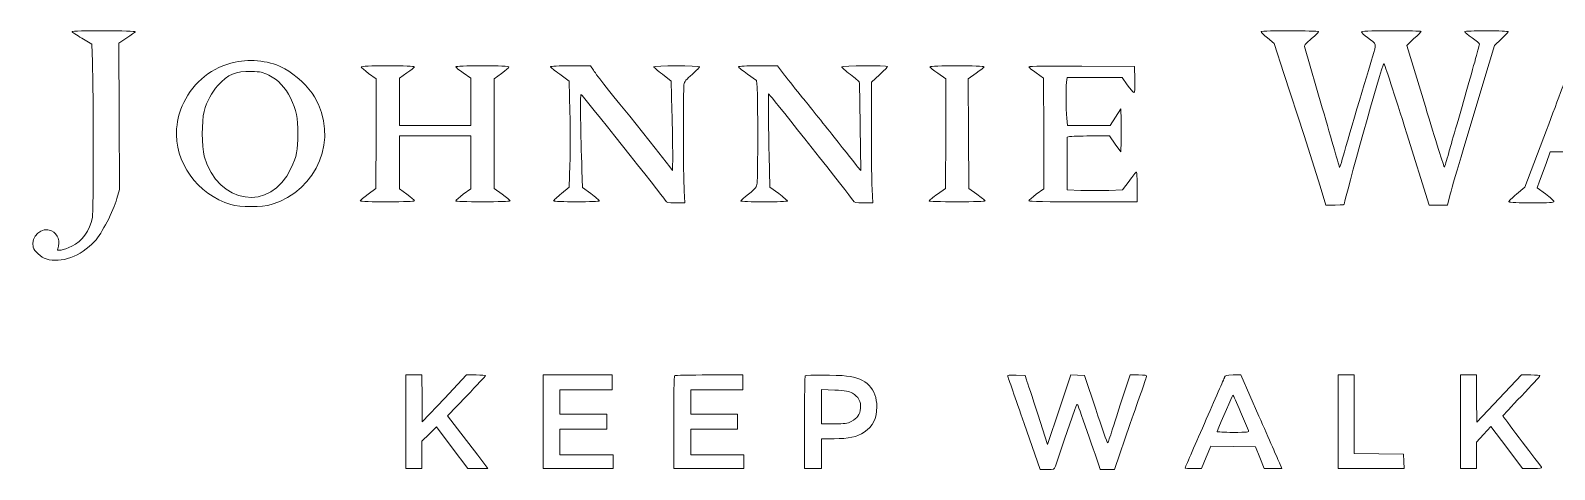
# Model space of a CAD drawing. Header units: millimetres. Extents: x -1 to 613, y -451 to 0.
# Drawn here: x -0.6 to 404, y -448.2 to -331.5 of the extents above; entities that cross this region are included whole.
import ezdxf

# ---------------------------------------------------------------- set-up
doc = ezdxf.new("R2010")
doc.units = ezdxf.units.MM
doc.layers.get('0').update_dxf_attribs({"color": 178, "lineweight": 15, "true_color": 0x000000})

msp = doc.modelspace()

# ---------------------------------------------------------------- linework, layer by layer
for p, q in [((13.07, -333.61), (15.66, -335.2)), ((15.66, -335.2), (15.83, -339.82)), ((22.83, -334.86), (24.98, -333.47)), ((22.92, -354.33), (22.83, -334.86)), ((327.8, -333.5), (329.61, -334.97)), ((329.61, -334.97), (332.18, -342.96)), ((342.34, -352.07), (337.65, -335.79)), ((364.8, -335.48), (366.69, -333.7)), ((369.71, -351.73), (364.8, -335.48)), ((385.23, -344.93), (388.03, -335.53)), ((388.03, -335.53), (389.86, -333.81)), ((89.18, -342.93), (91.16, -344.37)), ((97.37, -344.17), (99.34, -342.82)), ((114.3, -342.82), (116.28, -344.17)), ((122.48, -344.37), (124.46, -342.93)), ((139.93, -343.18), (142.44, -344.99)), ((148.08, -340.92), (142.78, -340.92)), ((148.87, -342.11), (148.08, -340.92)), ((167.16, -343.18), (169.53, -344.99)), ((189.77, -343.15), (192.11, -344.85)), ((197.75, -340.92), (192.56, -340.92)), ((199.62, -343.38), (197.75, -340.92)), ((222.65, -345.3), (224.79, -343.32)), ((240.31, -342.9), (242.43, -344.4)), ((248.36, -344.34), (250.47, -342.87)), ((266.42, -342.82), (268.37, -344.17)), ((292.52, -341.07), (278.5, -340.98)), ((292.61, -344.51), (292.52, -341.07)), ((332.18, -342.96), (337.54, -359.41)), ((91.16, -344.37), (91.16, -358.93)), ((97.37, -350.44), (97.37, -344.17)), ((116.28, -344.17), (116.28, -350.44)), ((122.48, -358.96), (122.48, -344.37)), ((142.44, -344.99), (142.61, -353.14)), ((169.53, -344.99), (169.7, -352.78)), ((192.11, -344.85), (192.31, -346.6)), ((222.65, -357.77), (222.65, -345.3)), ((242.43, -344.4), (242.37, -358.96)), ((248.41, -358.93), (248.36, -344.34)), ((268.37, -344.17), (268.39, -358.87)), ((274.49, -344.65), (274.66, -344.03)), ((274.66, -344.03), (281.94, -344.03)), ((281.94, -344.03), (289.19, -344.03)), ((289.19, -344.03), (290.58, -346)), ((379.79, -363.22), (385.23, -344.93)), ((97.37, -356.73), (97.37, -350.44)), ((116.28, -350.44), (116.28, -356.73)), ((195.3, -352.24), (195.3, -348.4)), ((195.3, -348.4), (195.98, -349.11)), ((23, -373.8), (22.92, -354.33)), ((165.27, -362.8), (158.5, -354.33)), ((274.69, -356.73), (274.52, -354.81)), ((287.44, -354.56), (286.03, -356.73)), ((288.85, -352.38), (287.44, -354.56)), ((288.94, -355.26), (288.85, -352.38)), ((288.94, -360.99), (288.94, -355.26)), ((91.16, -358.93), (91.13, -373.52)), ((106.82, -356.73), (97.37, -356.73)), ((97.37, -366.58), (97.37, -359.55)), ((97.37, -359.55), (106.82, -359.55)), ((116.28, -356.73), (106.82, -356.73)), ((106.82, -359.55), (116.28, -359.55)), ((116.28, -359.55), (116.28, -366.58)), ((122.48, -373.55), (122.48, -358.96)), ((219.68, -357.15), (219.82, -368.72)), ((242.37, -358.96), (242.29, -373.49)), ((248.5, -373.49), (248.41, -358.93)), ((268.39, -358.87), (268.39, -373.61)), ((274.6, -359.89), (275.25, -359.72)), ((274.6, -366.89), (274.6, -359.89)), ((280.36, -356.73), (274.69, -356.73)), ((286.03, -356.73), (280.36, -356.73)), ((280.87, -359.55), (285.89, -359.55)), ((285.89, -359.55), (287.36, -361.7)), ((337.54, -359.41), (341.8, -372.87)), ((364.8, -358.99), (370.7, -377.9)), ((401.86, -357.97), (396.1, -373.18)), ((169.11, -367.74), (165.27, -362.8)), ((287.36, -361.7), (288.85, -363.81)), ((288.85, -363.81), (288.94, -360.99)), ((401.77, -366.83), (402.87, -363.78)), ((402.87, -363.78), (409.67, -363.78)), ((97.37, -373.61), (97.37, -366.58)), ((116.28, -366.58), (116.28, -373.61)), ((142.61, -367.2), (142.44, -373.13)), ((169.87, -368.72), (169.11, -367.74)), ((169.9, -364.63), (169.87, -368.72)), ((195.66, -373.15), (195.5, -364.6)), ((219.82, -368.72), (219, -367.74)), ((274.6, -373.89), (274.6, -366.89)), ((400.05, -371.57), (401.77, -366.83)), ((145.97, -373.24), (145.8, -368.72)), ((291.06, -371.52), (289.33, -373.89)), ((399.4, -373.32), (400.05, -371.57)), ((22.35, -376.17), (23, -373.8)), ((91.13, -373.52), (89.04, -375.05)), ((99.34, -375.05), (97.37, -373.61)), ((116.28, -373.61), (114.3, -375.05)), ((124.6, -375.05), (122.48, -373.55)), ((142.44, -373.13), (140.35, -374.85)), ((148.19, -374.88), (145.97, -373.24)), ((173.14, -377.33), (172.95, -374.17)), ((198.04, -374.88), (195.66, -373.15)), ((223.04, -377.33), (222.84, -373.8)), ((242.29, -373.49), (240.17, -375.02)), ((250.61, -375.02), (248.5, -373.49)), ((268.39, -373.61), (266.42, -375.05)), ((278.27, -374), (274.6, -373.89)), ((285.64, -374), (278.27, -374)), ((289.33, -373.89), (285.64, -374)), ((293.23, -377.05), (293.23, -373.1)), ((341.8, -372.87), (343.3, -377.9)), ((375.55, -377.9), (376.32, -374.99)), ((396.1, -373.18), (393.93, -375.02)), ((401.63, -374.96), (399.4, -373.32)), ((170.74, -377.33), (173.14, -377.33)), ((220.64, -377.33), (223.04, -377.33)), ((278.84, -377.05), (293.23, -377.05)), ((343.3, -377.9), (345.78, -377.9)), ((370.7, -377.9), (373.13, -377.9)), ((373.13, -377.9), (375.55, -377.9)), ((101.18, -423.05), (99.06, -423.05)), ((99.06, -423.05), (99.06, -435.47)), ((103.29, -423.05), (101.18, -423.05)), ((103.35, -429.29), (103.29, -423.05)), ((115.2, -423.05), (109.33, -429.29)), ((117.71, -423.05), (115.2, -423.05)), ((144.64, -423.05), (135.47, -423.05)), ((135.47, -423.05), (135.47, -435.47)), ((153.81, -423.05), (144.64, -423.05)), ((153.81, -425.03), (153.81, -423.05)), ((188.52, -423.05), (179.55, -423.05)), ((188.52, -425.03), (188.52, -423.05)), ((263.45, -423.19), (261.08, -423.11)), ((263.82, -424.32), (263.45, -423.19)), ((275.59, -423.02), (272.51, -432.28)), ((277.4, -423.11), (275.59, -423.02)), ((279.23, -423.19), (277.4, -423.11)), ((282.19, -432.14), (279.23, -423.19)), ((291.31, -423.05), (289.42, -428.89)), ((293.57, -423.05), (291.31, -423.05)), ((320.75, -423.05), (318.69, -423.05)), ((325.52, -433.97), (320.75, -423.05)), ((348.69, -423.05), (346.57, -423.05)), ((346.57, -423.05), (346.57, -435.47)), ((350.8, -423.05), (348.69, -423.05)), ((350.8, -433.49), (350.8, -423.05)), ((381.14, -423.05), (379.02, -423.05)), ((379.02, -423.05), (379.02, -435.47)), ((383.26, -423.05), (381.14, -423.05)), ((383.31, -429.32), (383.26, -423.05)), ((395.22, -423.05), (389.3, -429.32)), ((397.74, -423.05), (395.22, -423.05)), ((110.12, -433.89), (115.17, -428.64)), ((139.98, -430.25), (139.98, -427)), ((139.98, -427), (146.9, -427)), ((146.9, -427), (153.81, -427)), ((153.81, -427), (153.81, -425.03)), ((174.7, -430.25), (174.7, -427)), ((174.7, -427), (181.61, -427)), ((181.61, -427), (188.52, -427)), ((188.52, -427), (188.52, -425.03)), ((209.41, -431.49), (209.41, -426.92)), ((209.41, -426.92), (212.91, -427.06)), ((103.43, -435.53), (103.35, -429.29)), ((109.33, -429.29), (103.43, -435.53)), ((139.98, -433.49), (139.98, -430.25)), ((174.7, -433.49), (174.7, -430.25)), ((209.41, -436.03), (209.41, -431.49)), ((272.51, -432.28), (269.41, -441.54)), ((273.95, -440.13), (276.63, -432.25)), ((320.66, -432.87), (322.75, -437.78)), ((383.4, -435.55), (383.31, -429.32)), ((389.3, -429.32), (383.4, -435.55)), ((99.06, -435.47), (99.06, -447.89)), ((105.21, -438.77), (107.16, -436.85)), ((107.16, -436.85), (111.34, -442.38)), ((112.78, -437.36), (110.12, -433.89)), ((135.47, -435.47), (135.47, -447.89)), ((146.19, -433.49), (139.98, -433.49)), ((152.4, -433.49), (146.19, -433.49)), ((152.4, -435.47), (152.4, -433.49)), ((152.4, -437.44), (152.4, -435.47)), ((170.18, -435.67), (170.18, -447.89)), ((180.9, -433.49), (174.7, -433.49)), ((187.11, -433.49), (180.9, -433.49)), ((187.11, -435.47), (187.11, -433.49)), ((187.11, -437.44), (187.11, -435.47)), ((204.89, -435.67), (204.89, -447.89)), ((212.74, -436.03), (209.41, -436.03)), ((263.2, -435.95), (267.41, -448.17)), ((269.41, -441.54), (266.81, -433.49)), ((287.19, -448.17), (291.39, -435.95)), ((346.57, -435.47), (346.57, -447.89)), ((350.8, -443.94), (350.8, -433.49)), ((379.02, -435.47), (379.02, -447.89)), ((385.18, -438.83), (387.1, -436.77)), ((387.1, -436.77), (391.33, -442.33)), ((103.29, -440.66), (105.21, -438.77)), ((103.29, -444.27), (103.29, -440.66)), ((118.14, -444.36), (112.78, -437.36)), ((139.98, -440.83), (139.98, -437.44)), ((139.98, -437.44), (146.19, -437.44)), ((139.98, -444.22), (139.98, -440.83)), ((146.19, -437.44), (152.4, -437.44)), ((174.7, -440.83), (174.7, -437.44)), ((174.7, -437.44), (180.9, -437.44)), ((174.7, -444.22), (174.7, -440.83)), ((180.9, -437.44), (187.11, -437.44)), ((209.41, -443.94), (209.41, -439.98)), ((209.41, -439.98), (212.74, -439.98)), ((271.5, -447.24), (273.95, -440.13)), ((383.26, -440.89), (385.18, -438.83)), ((383.26, -444.39), (383.26, -440.89)), ((103.29, -447.89), (103.29, -444.27)), ((111.34, -442.38), (115.51, -447.89)), ((120.82, -447.89), (118.14, -444.36)), ((147.04, -444.22), (139.98, -444.22)), ((154.09, -444.22), (147.04, -444.22)), ((154.09, -446.05), (154.09, -444.22)), ((181.75, -444.22), (174.7, -444.22)), ((188.81, -444.22), (181.75, -444.22)), ((188.81, -446.05), (188.81, -444.22)), ((209.41, -447.89), (209.41, -443.94)), ((310.3, -447.89), (311.55, -444.92)), ((311.55, -444.92), (312.79, -441.96)), ((312.79, -441.96), (318.69, -442.02)), ((318.69, -442.02), (324.61, -442.1)), ((324.61, -442.1), (325.77, -444.98)), ((325.77, -444.98), (326.95, -447.89)), ((357.38, -443.99), (350.8, -443.94)), ((363.93, -444.08), (357.38, -443.99)), ((364.01, -446), (363.93, -444.08)), ((383.26, -447.89), (383.26, -444.39)), ((391.33, -442.33), (395.53, -447.89)), ((99.06, -447.89), (101.18, -447.89)), ((101.18, -447.89), (103.29, -447.89)), ((115.51, -447.89), (118.17, -447.89)), ((118.17, -447.89), (120.82, -447.89)), ((135.47, -447.89), (144.78, -447.89)), ((144.78, -447.89), (154.09, -447.89)), ((154.09, -447.89), (154.09, -446.05)), ((170.18, -447.89), (179.49, -447.89)), ((179.49, -447.89), (188.81, -447.89)), ((188.81, -447.89), (188.81, -446.05)), ((204.89, -447.89), (207.15, -447.89)), ((207.15, -447.89), (209.41, -447.89)), ((267.41, -448.17), (269.3, -448.17)), ((285.27, -448.17), (287.19, -448.17)), ((308.13, -447.89), (310.3, -447.89)), ((326.95, -447.89), (329.27, -447.89)), ((329.27, -447.89), (331.61, -447.89)), ((331.61, -447.89), (330.96, -446.39)), ((346.57, -447.89), (355.32, -447.89)), ((355.32, -447.89), (364.09, -447.89)), ((364.09, -447.89), (364.01, -446)), ((379.02, -447.89), (381.14, -447.89)), ((381.14, -447.89), (383.26, -447.89)), ((395.53, -447.89), (398.19, -447.89))]:
    msp.add_line(p, q)
for points in [[(18.94, -331.61), (14.25, -331.61), (10.44, -331.7), (10.44, -331.81)], [(27.26, -331.87), (27.35, -331.72), (23.59, -331.61), (18.94, -331.61)], [(341.32, -331.84), (341.15, -331.55), (326.33, -331.53), (326.14, -331.84)], [(360.68, -331.61), (354.56, -331.61), (352.78, -331.7), (352.78, -331.95)], [(368.58, -331.78), (368.58, -331.7), (365.03, -331.61), (360.68, -331.61)], [(385.94, -331.61), (382.75, -331.61), (380.15, -331.72), (380.15, -331.84)], [(391.72, -331.87), (391.72, -331.72), (389.24, -331.61), (385.94, -331.61)], [(10.44, -331.81), (10.44, -331.95), (11.63, -332.74), (13.07, -333.61)], [(24.98, -333.47), (26.16, -332.71), (27.18, -331.98), (27.26, -331.87)], [(326.14, -331.84), (326.08, -331.95), (326.81, -332.71), (327.8, -333.5)], [(337.65, -335.79), (337.57, -335.48), (338.1, -334.83), (339.49, -333.7)], [(339.49, -333.7), (340.59, -332.82), (341.4, -331.98), (341.32, -331.84)], [(352.78, -331.95), (352.78, -332.15), (353.48, -332.82), (354.33, -333.42)], [(354.33, -333.42), (356.87, -335.25), (356.81, -335), (355.71, -338.53)], [(366.69, -333.7), (367.74, -332.74), (368.58, -331.87), (368.58, -331.78)], [(380.15, -331.84), (380.15, -331.98), (381.03, -332.71), (382.13, -333.47)], [(384.1, -335.14), (384.1, -335.31), (382.5, -341.04), (380.55, -347.84)], [(382.13, -333.47), (383.2, -334.24), (384.1, -335), (384.1, -335.14)], [(389.86, -333.81), (390.88, -332.88), (391.72, -332.01), (391.72, -331.87)], [(15.83, -339.82), (16.17, -348.26), (16.17, -379.62), (15.83, -381.23)], [(66.97, -341.69), (63.16, -339.65), (58.08, -338.98), (53.74, -339.94)], [(355.71, -338.53), (354.5, -342.39), (348.54, -362.51), (347.67, -365.7)], [(53.74, -339.94), (47.72, -341.23), (42.7, -345.19), (40.1, -350.66)], [(49.11, -346.17), (51.93, -343.13), (53.85, -342.31), (58.02, -342.42)], [(58.02, -342.42), (60.56, -342.48), (61.04, -342.59), (62.68, -343.41)], [(62.68, -343.41), (65.08, -344.57), (67.17, -346.77), (68.44, -349.45)], [(74.82, -349.14), (73.35, -346.65), (69.6, -343.1), (66.97, -341.69)], [(94.26, -340.92), (89.8, -340.92), (87.21, -341.04), (87.21, -341.21)], [(87.21, -341.21), (87.21, -341.35), (88.11, -342.14), (89.18, -342.93)], [(101.32, -341.18), (101.32, -341.04), (98.52, -340.92), (94.26, -340.92)], [(99.34, -342.82), (100.44, -342.08), (101.32, -341.35), (101.32, -341.18)], [(119.38, -340.92), (115.12, -340.92), (112.32, -341.04), (112.32, -341.18)], [(112.32, -341.18), (112.32, -341.35), (113.2, -342.08), (114.3, -342.82)], [(126.44, -341.21), (126.44, -341.04), (123.84, -340.92), (119.38, -340.92)], [(124.46, -342.93), (125.56, -342.14), (126.44, -341.35), (126.44, -341.21)], [(142.78, -340.92), (139.84, -340.92), (137.44, -341.04), (137.44, -341.15)], [(137.44, -341.15), (137.44, -341.29), (138.57, -342.19), (139.93, -343.18)], [(158.5, -354.33), (153.64, -348.4), (149.86, -343.61), (148.87, -342.11)], [(177.07, -341.15), (176.87, -340.87), (164.82, -340.87), (164.82, -341.15)], [(164.82, -341.15), (164.82, -341.26), (165.89, -342.19), (167.16, -343.18)], [(172.89, -345.95), (173.03, -345.07), (173.43, -344.57), (175.12, -343.13)], [(175.12, -343.13), (176.25, -342.14), (177.12, -341.26), (177.07, -341.15)], [(192.56, -340.92), (189.57, -340.92), (187.4, -341.04), (187.4, -341.18)], [(187.4, -341.18), (187.4, -341.32), (188.47, -342.22), (189.77, -343.15)], [(204.36, -349.39), (202.78, -347.44), (200.63, -344.76), (199.62, -343.38)], [(226.91, -341.12), (226.91, -340.81), (214.77, -340.87), (214.77, -341.21)], [(214.77, -341.21), (214.77, -341.35), (215.79, -342.25), (217.06, -343.21)], [(217.06, -343.21), (218.3, -344.14), (219.37, -345.07), (219.43, -345.24)], [(224.79, -343.32), (225.95, -342.22), (226.91, -341.26), (226.91, -341.12)], [(245.39, -340.92), (241.44, -340.92), (238.2, -341.04), (238.2, -341.15)], [(238.2, -341.15), (238.2, -341.29), (239.16, -342.08), (240.31, -342.9)], [(252.59, -341.18), (252.59, -341.04), (249.34, -340.92), (245.39, -340.92)], [(250.47, -342.87), (251.63, -342.08), (252.59, -341.32), (252.59, -341.18)], [(278.5, -340.98), (269.72, -340.95), (264.44, -341.01), (264.44, -341.18)], [(264.44, -341.18), (264.44, -341.35), (265.32, -342.05), (266.42, -342.82)], [(348.26, -377.36), (348.26, -376.26), (358.22, -340.76), (358.68, -340.28)], [(358.68, -340.28), (358.79, -340.16), (361.55, -348.57), (364.8, -358.99)], [(408.12, -341.55), (407.84, -342.22), (405.02, -349.62), (401.86, -357.97)], [(45.52, -353.06), (46.28, -350.24), (47.47, -348.01), (49.11, -346.17)], [(172.95, -374.17), (172.72, -370.08), (172.66, -347.33), (172.89, -345.95)], [(192.31, -346.6), (192.53, -348.83), (192.53, -370.36), (192.31, -372.05)], [(219.43, -345.24), (219.48, -345.44), (219.6, -350.77), (219.68, -357.15)], [(274.52, -354.81), (274.26, -352.41), (274.26, -345.5), (274.49, -344.65)], [(290.58, -346), (291.34, -347.08), (292.13, -347.95), (292.33, -347.98)], [(292.33, -347.98), (292.61, -347.98), (292.66, -347.19), (292.61, -344.51)], [(380.55, -347.84), (378.6, -354.67), (376.51, -361.92), (375.95, -363.98)], [(40.1, -350.66), (38.86, -353.26), (38.44, -354.75), (38.21, -357.63)], [(63.33, -377.78), (75.72, -374.03), (81.31, -360.06), (74.82, -349.14)], [(68.44, -349.45), (69.99, -352.75), (70.39, -354.67), (70.41, -358.99)], [(145.8, -368.72), (145.46, -358.96), (145.32, -348.54), (145.54, -348.54)], [(145.54, -348.54), (145.8, -348.57), (167.22, -375.41), (167.92, -376.63)], [(195.98, -349.11), (196.79, -349.98), (217.09, -375.58), (217.73, -376.6)], [(212.74, -359.83), (209.72, -356.02), (205.97, -351.34), (204.36, -349.39)], [(374.79, -367.85), (374.71, -367.9), (372.42, -360.65), (369.71, -351.73)], [(45.55, -364.89), (44.85, -362.35), (44.82, -355.63), (45.52, -353.06)], [(142.61, -353.14), (142.72, -357.63), (142.72, -363.95), (142.61, -367.2)], [(169.7, -352.78), (169.81, -357.04), (169.9, -362.37), (169.9, -364.63)], [(195.5, -364.6), (195.38, -359.92), (195.3, -354.36), (195.3, -352.24)], [(346.96, -367.93), (346.94, -367.9), (344.85, -360.76), (342.34, -352.07)], [(38.21, -357.63), (37.48, -366.41), (43.69, -375.07), (52.63, -377.78)], [(70.41, -358.99), (70.41, -363.36), (70.1, -364.91), (68.55, -368.24)], [(219, -367.74), (218.55, -367.2), (215.73, -363.64), (212.74, -359.83)], [(222.84, -373.8), (222.73, -371.86), (222.62, -364.66), (222.65, -357.77)], [(275.25, -359.72), (275.59, -359.64), (278.13, -359.55), (280.87, -359.55)], [(375.95, -363.98), (375.38, -366.01), (374.85, -367.76), (374.79, -367.85)], [(376.32, -374.99), (376.74, -373.41), (378.29, -368.1), (379.79, -363.22)], [(68.55, -368.24), (63.19, -379.84), (49.13, -377.81), (45.55, -364.89)], [(347.67, -365.7), (347.33, -366.97), (347.02, -367.99), (346.96, -367.93)], [(192.31, -372.05), (192.14, -373.24), (191.97, -373.46), (190.05, -374.99)], [(293, -369.15), (292.89, -369.15), (292.02, -370.22), (291.06, -371.52)], [(293.23, -373.1), (293.23, -370.92), (293.12, -369.15), (293, -369.15)], [(16.43, -387.55), (18.37, -385.4), (21.42, -379.62), (22.35, -376.17)], [(89.04, -375.05), (87.88, -375.89), (86.92, -376.71), (86.92, -376.82)], [(101.32, -376.77), (101.32, -376.63), (100.44, -375.84), (99.34, -375.05)], [(114.3, -375.05), (113.23, -375.84), (112.32, -376.63), (112.32, -376.77)], [(126.72, -376.79), (126.72, -376.68), (125.76, -375.89), (124.6, -375.05)], [(140.35, -374.85), (139.22, -375.78), (138.29, -376.68), (138.29, -376.79)], [(150.42, -376.79), (150.42, -376.65), (149.41, -375.81), (148.19, -374.88)], [(190.05, -374.99), (188.92, -375.89), (187.99, -376.71), (187.96, -376.82)], [(200.38, -376.82), (200.38, -376.68), (199.31, -375.81), (198.04, -374.88)], [(240.17, -375.02), (239.01, -375.84), (238.03, -376.63), (237.97, -376.79)], [(252.81, -376.79), (252.79, -376.63), (251.77, -375.84), (250.61, -375.02)], [(266.42, -375.05), (265.35, -375.84), (264.44, -376.6), (264.44, -376.77)], [(393.93, -375.02), (392.71, -376.03), (391.81, -376.96), (391.89, -377.08)], [(403.86, -376.96), (403.86, -376.77), (402.84, -375.86), (401.63, -374.96)], [(52.63, -377.78), (55.01, -378.52), (60.99, -378.52), (63.33, -377.78)], [(86.92, -376.82), (86.92, -376.94), (90.17, -377.05), (94.12, -377.05)], [(94.12, -377.05), (98.66, -377.05), (101.32, -376.94), (101.32, -376.77)], [(112.32, -376.77), (112.32, -376.94), (114.98, -377.05), (119.52, -377.05)], [(119.52, -377.05), (123.47, -377.05), (126.72, -376.94), (126.72, -376.79)], [(138.29, -376.79), (138.29, -376.94), (141.03, -377.05), (144.36, -377.05)], [(144.36, -377.05), (147.8, -377.05), (150.42, -376.94), (150.42, -376.79)], [(167.92, -376.63), (168.32, -377.3), (168.49, -377.33), (170.74, -377.33)], [(187.96, -376.82), (187.96, -376.96), (190.75, -377.05), (194.17, -377.05)], [(194.17, -377.05), (197.58, -377.05), (200.38, -376.94), (200.38, -376.82)], [(217.73, -376.6), (218.19, -377.3), (218.36, -377.33), (220.64, -377.33)], [(237.97, -376.79), (237.91, -376.94), (240.82, -377.05), (245.39, -377.05)], [(245.39, -377.05), (249.96, -377.05), (252.87, -376.94), (252.81, -376.79)], [(264.44, -376.77), (264.44, -376.96), (269.27, -377.05), (278.84, -377.05)], [(345.78, -377.9), (348.01, -377.9), (348.26, -377.84), (348.26, -377.36)], [(391.89, -377.08), (391.98, -377.22), (394.69, -377.33), (397.96, -377.33)], [(397.96, -377.33), (402.62, -377.33), (403.86, -377.25), (403.86, -376.96)], [(4.97, -384.78), (2.4, -383.54), (-0.59, -386.22), (0.14, -389.1)], [(15.83, -381.23), (15.13, -384.75), (13.12, -387.55), (10.39, -388.85)], [(3.58, -392.23), (7.59, -393.42), (12.73, -391.56), (16.43, -387.55)], [(6.63, -389.52), (7.42, -387.58), (6.75, -385.6), (4.97, -384.78)], [(0.14, -389.1), (0.4, -390.17), (2.2, -391.81), (3.58, -392.23)], [(7.54, -389.86), (6.58, -389.97), (6.46, -389.95), (6.63, -389.52)], [(10.39, -388.85), (9.4, -389.33), (8.13, -389.78), (7.54, -389.86)], [(115.17, -428.64), (117.94, -425.76), (120.23, -423.31), (120.23, -423.22)], [(120.23, -423.22), (120.23, -423.14), (119.1, -423.05), (117.71, -423.05)], [(170.38, -423.25), (170.26, -423.33), (170.18, -428.92), (170.18, -435.67)], [(179.55, -423.05), (174.61, -423.05), (170.46, -423.14), (170.38, -423.25)], [(205.09, -423.25), (204.98, -423.33), (204.89, -428.92), (204.89, -435.67)], [(216.07, -423.33), (213.44, -423.02), (205.37, -422.97), (205.09, -423.25)], [(224.08, -431.52), (224.08, -426.69), (221.38, -423.93), (216.07, -423.33)], [(261.08, -423.11), (259.25, -423.05), (258.77, -423.11), (258.85, -423.39)], [(258.85, -423.39), (258.94, -423.59), (260.89, -429.26), (263.2, -435.95)], [(266.81, -433.49), (265.37, -429.06), (264.05, -424.94), (263.82, -424.32)], [(291.39, -435.95), (293.71, -429.26), (295.66, -423.59), (295.71, -423.39)], [(295.71, -423.39), (295.8, -423.14), (295.26, -423.05), (293.57, -423.05)], [(316.4, -423.67), (316.26, -424.04), (313.86, -429.57), (311.04, -435.98)], [(318.69, -423.05), (316.82, -423.05), (316.63, -423.11), (316.4, -423.67)], [(395.2, -428.64), (397.85, -425.85), (400.11, -423.45), (400.13, -423.31)], [(400.13, -423.31), (400.19, -423.16), (399.12, -423.05), (397.74, -423.05)], [(212.91, -427.06), (215.9, -427.2), (216.61, -427.31), (217.62, -427.88)], [(217.62, -427.88), (219.2, -428.78), (219.94, -430.11), (219.77, -431.88)], [(314.45, -438.07), (315.5, -435.38), (318.52, -428.44), (318.63, -428.41)], [(318.63, -428.41), (318.71, -428.41), (319.62, -430.42), (320.66, -432.87)], [(390.31, -433.92), (390.31, -433.8), (392.51, -431.43), (395.2, -428.64)], [(219.77, -431.88), (219.63, -433.58), (218.92, -434.57), (217.31, -435.38)], [(220.7, -438.26), (223.07, -436.65), (224.08, -434.62), (224.08, -431.52)], [(276.63, -432.25), (277.06, -431.04), (277.28, -430.7), (277.45, -431.01)], [(277.45, -431.01), (277.65, -431.38), (283.35, -447.86), (283.35, -448.08)], [(285.33, -441.11), (285.24, -441.11), (283.83, -437.08), (282.19, -432.14)], [(289.42, -428.89), (286.06, -439.39), (285.5, -441.11), (285.33, -441.11)], [(217.31, -435.38), (216.21, -435.95), (215.62, -436.03), (212.74, -436.03)], [(311.04, -435.98), (308.21, -442.38), (305.93, -447.69), (305.93, -447.77)], [(330.96, -446.39), (330.6, -445.6), (328.17, -440.01), (325.52, -433.97)], [(400.56, -447.52), (398.27, -444.67), (390.31, -434.06), (390.31, -433.92)], [(212.74, -439.98), (216.63, -439.98), (218.86, -439.5), (220.7, -438.26)], [(318.63, -438.29), (316.29, -438.29), (314.4, -438.18), (314.45, -438.07)], [(322.75, -437.78), (322.92, -438.26), (322.61, -438.29), (318.63, -438.29)], [(269.3, -448.17), (271.16, -448.17), (271.16, -448.17), (271.5, -447.24)], [(283.35, -448.08), (283.35, -448.14), (284.2, -448.17), (285.27, -448.17)], [(305.93, -447.77), (305.93, -447.83), (306.92, -447.89), (308.13, -447.89)], [(398.19, -447.89), (400.25, -447.89), (400.76, -447.8), (400.56, -447.52)]]:
    msp.add_open_spline(points, degree=3)

doc.saveas('drawing.dxf')
